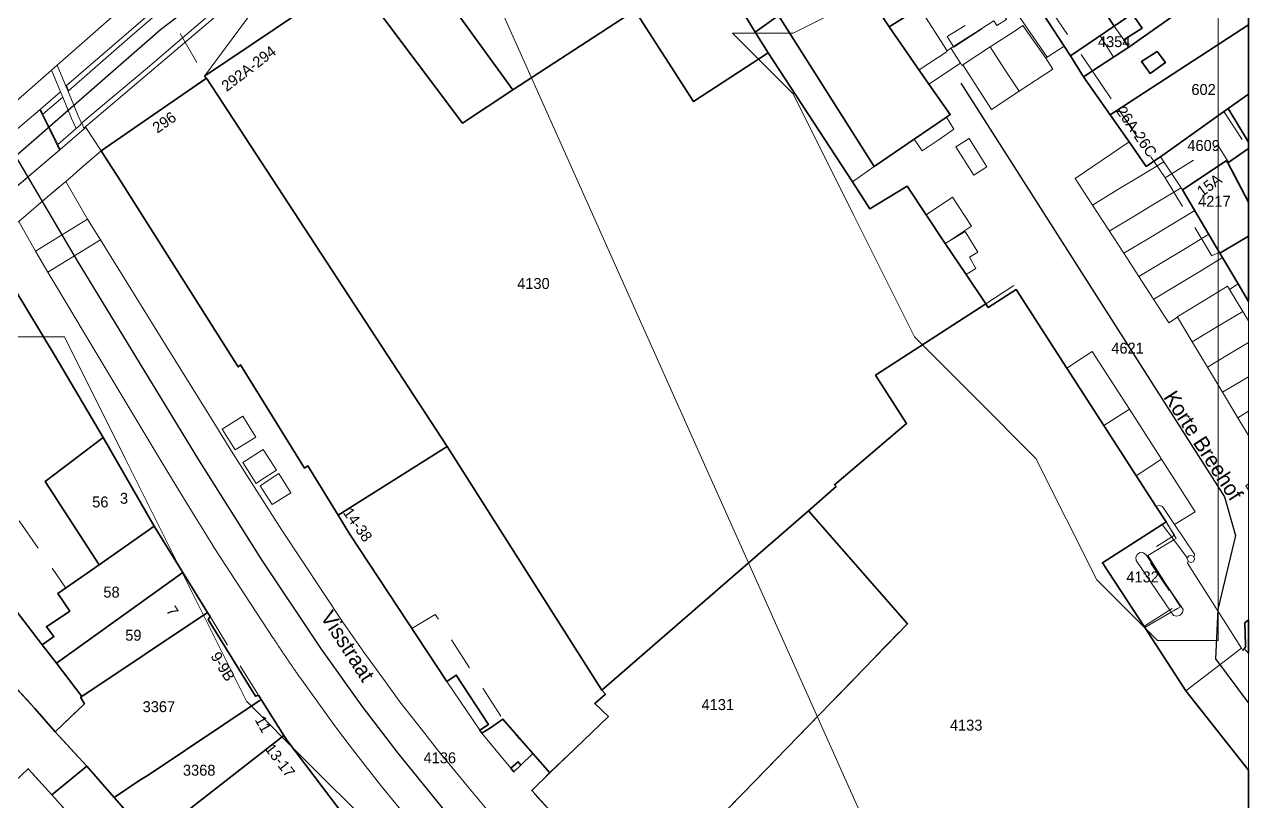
# Model space of a CAD drawing. Header units: metres. Extents: x 0 to 105485, y 0 to 425721.
# Drawn here: x 105229.2 to 105330, y 425249.3 to 425313.2 of the extents above; entities that cross this region are included whole.
import ezdxf
from ezdxf.enums import TextEntityAlignment as Align

# ---------------------------------------------------------------- set-up
doc = ezdxf.new("R2010")
doc.units = ezdxf.units.M
doc.header["$MEASUREMENT"] = 0
doc.linetypes.add('KG-PERCEEL-SO', pattern=[19, 5.5, -4, 5.5, -4])
for name, color, linetype, lineweight in [('B-XX-IE-AFVAL APART PLAATS-G', 7, 'Continuous', 18), ('B-XX-IE-MEUBILAIR-G', 7, 'Continuous', 18), ('B-XX-IE-MEUBILAIR_WEGMEUBILAIR-G', 7, 'Continuous', 18), ('B-XX-IE-MEUBILAIR_WEGMEUBILAIR_AFVALBAK-G', 7, 'Continuous', 18), ('B-XX-KG-GRENS_PERCEEL-G', 150, 'KG-PERCEEL-SO', 18), ('B-XX-KG-GRENS_PERCEEL-T', 150, 'KG-PERCEEL-SO', 18), ('B-XX-OG-BEBOUWING-G', 7, 'Continuous', 35), ('B-XX-OG-BEBOUWING_HUISNUMMER-T', 7, 'Continuous', 18), ('B-XX-OG-BEBOUWING_LUIFEL-G', 7, 'Continuous', 18), ('B-XX-OG-BEBOUWING_STRAATNAAM-T', 7, 'Continuous', 18), ('B-XX-OG-GRENS-G', 7, 'Continuous', 18), ('B-XX-OG-TERREIN_ERF-G', 7, 'Continuous', 18), ('B-XX-VH-GESLOTENVERHARDING-G', 10, 'Continuous', 18), ('B-XX-VH-GESLOTENVERHARDING_BETON-G', 10, 'Continuous', 18), ('B-XX-VH-OPENVERHARDING-G', 90, 'Continuous', 18), ('B-XX-VH-OPENVERHARDING_BETONSTRAATSTEEN-G', 90, 'Continuous', 18), ('B-XX-VW-MARKERING-G', 7, 'Continuous', 18)]:
    doc.layers.add(name, color=color, linetype=linetype, lineweight=lineweight)
doc.layers.add('GIS-WEGVAKKEN', color=2, linetype='Continuous')

msp = doc.modelspace()

# ---------------------------------------------------------------- linework, layer by layer
at = {"layer": 'B-XX-IE-AFVAL APART PLAATS-G', "color": 0, "true_color": 0x604a38}
for points in [[(105246.85, 425279.6, 2.85), (105246.85, 425279.6, 4.35)], [(105248.55, 425276.88, 2.76), (105248.55, 425276.88, 4.26)], [(105250.32, 425275.15, 2.74), (105250.32, 425275.15, 4.24)]]:
    msp.add_polyline3d(points, dxfattribs=at)
at = {"layer": 'B-XX-IE-MEUBILAIR-G', "color": 0, "true_color": 0x604a38}
for points in [[(105237.62, 425312.47, 3.38), (105237.62, 425312.47, 4.88)], [(105241.71, 425312.58, 3.34), (105241.71, 425312.58, 4.84)], [(105239.34, 425309.65, 3.31), (105239.34, 425309.65, 4.81)], [(105306.09, 425309.76, 2.58), (105306.09, 425309.76, 4.08)], [(105235.44, 425305.97, 3.36), (105235.44, 425305.97, 4.86)], [(105306.85, 425302.88, 2.38), (105306.85, 425302.88, 3.88)], [(105307.4, 425302.02, 2.37), (105307.4, 425302.02, 3.87)], [(105229.92, 425299.77, 3.4), (105229.92, 425299.77, 4.9)], [(105235.4, 425297.72, 3.3), (105235.4, 425297.72, 6.3)], [(105307.38, 425297.98, 2.35), (105307.38, 425297.98, 3.85)], [(105314.8, 425294.11, 2.33), (105314.8, 425294.11, 3.83)], [(105315.98, 425289.23, 2.25), (105315.98, 425289.23, 3.75)], [(105240.83, 425286.83, 2.95), (105240.83, 425286.83, 4.45)], [(105236.56, 425285.55, 2.93), (105236.56, 425285.55, 4.43)], [(105236.35, 425284.12, 2.91), (105236.35, 425284.12, 4.41)], [(105320.28, 425282.64, 2.28), (105320.28, 425282.64, 3.78)], [(105240.51, 425279.81, 2.78), (105240.51, 425279.81, 4.28)], [(105244.4, 425279.71, 2.8), (105244.4, 425279.71, 4.3)], [(105237.08, 425277.62, 0), (105237.08, 425277.62, 1.5)], [(105246.74, 425277.31, 2.74), (105246.74, 425277.31, 4.24)], [(105247.1, 425277.61, 2.75), (105247.1, 425277.61, 5.75)], [(105242.18, 425274.46, 2.66), (105242.18, 425274.46, 4.16)], [(105327.45, 425272.76, 2.37), (105327.45, 425272.76, 3.87)], [(105321.29, 425268.99, 2.63), (105321.29, 425268.99, 5.63)], [(105322.13, 425267.76, 2.61), (105322.13, 425267.76, 5.61)], [(105323.04, 425266.45, 2.58), (105323.04, 425266.45, 5.58)], [(105254.27, 425265.74, 2.4), (105254.27, 425265.74, 3.9)], [(105323.9, 425265.18, 2.56), (105323.9, 425265.18, 5.56)], [(105249.69, 425262.71, 2.35), (105249.69, 425262.71, 3.85)], [(105325.18, 425262.89, 2.43), (105325.18, 425262.89, 3.93)], [(105262.89, 425253.93, 2.04), (105262.89, 425253.93, 3.54)], [(105258.54, 425250.59, 2.05), (105258.54, 425250.59, 3.55)]]:
    msp.add_polyline3d(points, dxfattribs=at)
at = {"layer": 'B-XX-IE-MEUBILAIR_WEGMEUBILAIR-G', "color": 0, "true_color": 0x604a38}
msp.add_polyline3d([(105236.42, 425301.32, 3.34), (105236.42, 425301.32, 4.84)], dxfattribs=at)
at = {"layer": 'B-XX-IE-MEUBILAIR_WEGMEUBILAIR_AFVALBAK-G', "color": 0, "true_color": 0x604a38}
for points in [[(105235.42, 425302.83, 3.37), (105235.42, 425302.83, 4.87)], [(105233.61, 425283.45, 0), (105233.61, 425283.45, 1.5)], [(105254.92, 425272.12, 2.72), (105254.92, 425272.12, 4.22)]]:
    msp.add_polyline3d(points, dxfattribs=at)
at = {"layer": 'B-XX-KG-GRENS_PERCEEL-G', "ltscale": 0.5, "flags": 128}
for points in [[(105283.14, 425339.69), (105293.45, 425323.61), (105300.41, 425313.01), (105302.88, 425309.47)], [(105244.05, 425308.96), (105251.81, 425314.18), (105249.93, 425316.94), (105254.01, 425320.12), (105258.23, 425323.27), (105266.95, 425329.26), (105268.2, 425330.1)], [(105318.93, 425313.07), (105317.67, 425315), (105326.35, 425320.91)], [(105239.65, 425316.59), (105244.05, 425308.96)], [(105305.73, 425311.35), (105305.2, 425312.22), (105312.22, 425316.61)], [(105278.7, 425315.55), (105284.31, 425306.86), (105290.46, 425310.89)], [(105305.73, 425311.35), (105312.39, 425315.69)], [(105313.55, 425314.65), (105317.15, 425309.38)], [(105288.69, 425313.71), (105289.37, 425312.57), (105290.46, 425310.89)], [(105291.25, 425314.04), (105299.18, 425301.53), (105305.44, 425305.79), (105302.88, 425309.47)], [(105318.93, 425313.07), (105317.78, 425312.29)], [(105319.73, 425311.94), (105318.93, 425313.07)], [(105319.29, 425306.23), (105330, 425313.18)], [(105317.78, 425312.29), (105318.89, 425310.52)], [(105318.89, 425310.52), (105320.14, 425311.34), (105319.73, 425311.94)], [(105290.46, 425310.89), (105298.82, 425298.05), (105301.88, 425299.89), (105308.37, 425290.23)], [(105302.88, 425309.47), (105305.73, 425311.35)], [(105317.15, 425309.38), (105318.89, 425310.52)], [(105317.15, 425309.38), (105319.29, 425306.23)], [(105235.54, 425302.81), (105244.17, 425308.75)], [(105244.05, 425308.96), (105244.17, 425308.75)], [(105328.32, 425306.29), (105330, 425307.47)], [(105319.29, 425306.23), (105322.2, 425301.96)], [(105322.2, 425301.96), (105322.53, 425302.18), (105327.98, 425306.04)], [(105327.98, 425306.04), (105328.32, 425306.29)], [(105327.98, 425306.04), (105329.97, 425302.99)], [(105226.33, 425294.95), (105235.54, 425302.81)], [(105235.54, 425302.81), (105246.82, 425285.02), (105246.99, 425285.2), (105252.28, 425276.7), (105252.55, 425276.88), (105255.98, 425271.28), (105261.12, 425263.49), (105263.04, 425264.64), (105268.82, 425255.68), (105272.51, 425251.66)], [(105323.14, 425300.58), (105327.48, 425303.28), (105328.35, 425301.87)], [(105328.35, 425301.87), (105329.97, 425302.99)], [(105329.97, 425302.99), (105330, 425303.01)], [(105322.2, 425301.96), (105323.14, 425300.58)], [(105330, 425298.64), (105328.35, 425301.87)], [(105323.14, 425300.58), (105326.98, 425294.16)], [(105327.63, 425294.42), (105330, 425295.79)], [(105226.33, 425294.95), (105227.24, 425293.36), (105231.73, 425285.9), (105235.7, 425279.21)], [(105326.98, 425294.16), (105327.6, 425294.48), (105327.63, 425294.42)], [(105327.63, 425294.42), (105330, 425290.42)], [(105308.37, 425290.23), (105310.67, 425291.72), (105310.88, 425291.39)], [(105310.88, 425291.39), (105323.21, 425272.26)], [(105293.78, 425273.17), (105296.04, 425275.17), (105295.9, 425275.33), (105301.84, 425280.38), (105299.29, 425284.34), (105308.37, 425290.23)], [(105218, 425288.01), (105232.62, 425266.81)], [(105213.6, 425284.4), (105220.97, 425274.8), (105229.51, 425263.65), (105230.67, 425262.15)], [(105208.85, 425280.54), (105217.37, 425271), (105227.24, 425259.98), (105230.07, 425256.92), (105231.75, 425255)], [(105235.7, 425279.21), (105230.92, 425275.58), (105235.36, 425268.72)], [(105235.7, 425279.21), (105236.01, 425278.69), (105239.9, 425271.92)], [(105199.74, 425273.09), (105211.15, 425261.35), (105220.5, 425251.95), (105223.05, 425254.33), (105226.06, 425251.24), (105227.39, 425249.92), (105229.52, 425251.95), (105231.47, 425249.79)], [(105278.15, 425259.62), (105293.78, 425273.17)], [(105279.43, 425240.8), (105288.39, 425249.94), (105301.91, 425263.87), (105293.78, 425273.17)], [(105323.21, 425272.26), (105317.97, 425268.91), (105321.39, 425263.66)], [(105321.39, 425263.66), (105324.23, 425265.48), (105321.46, 425269.61), (105323.9, 425271.18), (105323.21, 425272.26)], [(105235.36, 425268.72), (105239.9, 425271.92)], [(105239.9, 425271.92), (105242.25, 425268.11)], [(105231.84, 425260.64), (105242.25, 425268.11)], [(105232.62, 425266.81), (105235.36, 425268.72)], [(105242.25, 425268.11), (105244.29, 425264.8)], [(105232.94, 425264.93), (105231.97, 425266.37), (105232.62, 425266.81)], [(105232.94, 425264.93), (105231.02, 425263.64), (105231.64, 425262.83)], [(105233.93, 425257.9), (105244.29, 425264.8)], [(105244.29, 425264.8), (105244.49, 425264.47)], [(105244.49, 425264.47), (105248.48, 425258.01)], [(105329.69, 425263.95), (105330, 425264.21)], [(105321.39, 425263.66), (105324.84, 425258.37), (105330, 425251.84)], [(105329.64, 425261.81), (105329.76, 425261.96), (105329.69, 425263.95)], [(105230.67, 425262.15), (105231.64, 425262.83)], [(105230.67, 425262.15), (105231.84, 425260.64)], [(105330, 425261.47), (105329.64, 425261.81)], [(105231.84, 425260.64), (105232.8, 425259.4), (105233.93, 425257.9)], [(105277.29, 425256.24), (105276.17, 425257.33), (105277.05, 425258.09), (105276.76, 425258.42), (105278.15, 425259.62)], [(105248.48, 425258.01), (105248.7, 425257.65)], [(105231.75, 425255), (105234.15, 425257.3), (105233.83, 425257.84)], [(105233.83, 425257.84), (105233.93, 425257.9)], [(105236.59, 425249.59), (105238.71, 425251.01), (105239.4, 425251.42), (105248.7, 425257.65)], [(105248.7, 425257.65), (105250.56, 425254.68)], [(105272.51, 425251.66), (105277.29, 425256.24)], [(105231.75, 425255), (105234.35, 425252.15)], [(105236.59, 425249.59), (105238.74, 425247.14), (105239.56, 425246.09), (105250.56, 425254.68)], [(105250.56, 425254.68), (105250.83, 425254.27), (105255.21, 425248.51), (105255.83, 425247.76)], [(105231.47, 425249.79), (105234.35, 425252.15)], [(105234.35, 425252.15), (105236.59, 425249.59)], [(105279.43, 425240.8), (105279.35, 425240.88), (105270.98, 425250.16), (105272.51, 425251.66)], [(105231.47, 425249.79), (105234.1, 425246.87)]]:
    msp.add_lwpolyline(points, dxfattribs=at)
at = {"layer": 'B-XX-OG-BEBOUWING-G', "ltscale": 0.5}
for points in [[(105306.47, 425318.74), (105309.38, 425320.61), (105312.06, 425316.5), (105312.22, 425316.62), (105309.5, 425320.87), (105304.6, 425328.54), (105293.65, 425345.81), (105288.95, 425343), (105283.14, 425339.69), (105293.45, 425323.61), (105300.41, 425313.01), (105302.92, 425314.59), (105303.29, 425314.83), (105302.61, 425315.99), (105305.01, 425317.43), (105304.8, 425317.67)], [(105303.68, 425308.31), (105300.41, 425313.01), (105293.45, 425323.61), (105283.14, 425339.69), (105278.64, 425336.92), (105283.59, 425329.41), (105285.9, 425325.95), (105289.43, 425320.66), (105292.92, 425315.19), (105291.25, 425314.04), (105291.31, 425313.94), (105299.18, 425301.53), (105302.48, 425303.77), (105305.14, 425305.58), (105305.44, 425305.79)], [(105275.04, 425334.7), (105282.23, 425323.81), (105286.34, 425317.38), (105286.56, 425317.54), (105288.69, 425313.71), (105289.37, 425312.57), (105291.31, 425313.94), (105291.25, 425314.04), (105292.92, 425315.19), (105289.43, 425320.66), (105286.83, 425318.99), (105285.24, 425321.25), (105285.49, 425322.8), (105284.16, 425324.8), (105285.9, 425325.95), (105283.59, 425329.41), (105278.64, 425336.92)], [(105275.04, 425334.7), (105268.2, 425330.1), (105275.05, 425319.31), (105275.96, 425319.88), (105278.7, 425315.55), (105279.48, 425314.35), (105279.64, 425314.11), (105284.31, 425306.86), (105290.46, 425310.89), (105289.37, 425312.57), (105288.69, 425313.71), (105286.56, 425317.54), (105286.34, 425317.38), (105282.23, 425323.81)], [(105268.2, 425330.1), (105267.03, 425329.32), (105258.23, 425323.27), (105269.42, 425307.82), (105279.48, 425314.35), (105278.7, 425315.55), (105275.96, 425319.88), (105275.05, 425319.31)], [(105326.35, 425320.91), (105323.77, 425325.04), (105313.86, 425318.45), (105314.21, 425318), (105315.45, 425315.94), (105313.2, 425314.41), (105313.4, 425314.17), (105313.13, 425314.02), (105314.82, 425311.44), (105315.34, 425310.64), (105318.93, 425313.07), (105317.67, 425315)], [(105258.23, 425323.27), (105254.01, 425320.12), (105265.27, 425305.1), (105269.42, 425307.82)], [(105328.6, 425317.32), (105326.35, 425320.91), (105317.67, 425315), (105318.93, 425313.07), (105320.43, 425314.08), (105321.25, 425312.91), (105319.73, 425311.94), (105320.14, 425311.34)], [(105297.38, 425300.25), (105290.46, 425310.89), (105284.31, 425306.86), (105279.64, 425314.11), (105279.48, 425314.35), (105269.42, 425307.82), (105265.27, 425305.1), (105254.01, 425320.12), (105249.93, 425316.94), (105251.81, 425314.18), (105244.05, 425308.96), (105244.2, 425308.78), (105264.02, 425278.47), (105276.76, 425258.42), (105293.78, 425273.17), (105296.04, 425275.17), (105295.9, 425275.33), (105301.84, 425280.38), (105299.29, 425284.34), (105308.37, 425290.23), (105306.76, 425292.62), (105305.03, 425295.19), (105301.88, 425299.89), (105298.82, 425298.05)], [(105317.71, 425309.75), (105316.42, 425308.9), (105318.6, 425305.78), (105330, 425313.18), (105330, 425315.09), (105328.6, 425317.32), (105320.14, 425311.34)], [(105319.73, 425311.94), (105321.25, 425312.91), (105320.43, 425314.08), (105318.93, 425313.07), (105315.34, 425310.64), (105316.42, 425308.9), (105317.71, 425309.75), (105320.14, 425311.34)], [(105330, 425313.18), (105318.6, 425305.78), (105320.17, 425303.54), (105321.57, 425301.53), (105322.53, 425302.18), (105322.74, 425302.33), (105328.32, 425306.29), (105330, 425307.47)], [(105322.49, 425310.99), (105323.16, 425310.09), (105321.9, 425309.18), (105321.2, 425310.17)], [(105236.87, 425300.72), (105246.82, 425285.02), (105246.99, 425285.2), (105252.28, 425276.7), (105252.55, 425276.88), (105255.03, 425272.83), (105264.02, 425278.47), (105244.2, 425308.78), (105235.54, 425302.81), (105236.36, 425301.52)], [(105330, 425307.47), (105328.32, 425306.29), (105330, 425303.53), (105330, 425303.01), (105328.3, 425301.83), (105330, 425298.59), (105330, 425295.78), (105327.64, 425294.4), (105329.14, 425291.86), (105330, 425290.42)], [(105330, 425298.59), (105328.3, 425301.83), (105328.15, 425301.98), (105324.56, 425299.6), (105327.64, 425294.4), (105330, 425295.78)], [(105230.67, 425262.15), (105231.64, 425262.83), (105231.02, 425263.64), (105232.94, 425264.93), (105231.97, 425266.37), (105235.36, 425268.74), (105230.92, 425275.58), (105235.7, 425279.21), (105231.73, 425285.9), (105227.24, 425293.36), (105225.01, 425293.82), (105215.77, 425286.16), (105213.6, 425284.4), (105229.51, 425263.65)], [(105213.6, 425284.4), (105208.85, 425280.54), (105226.33, 425261), (105227.24, 425259.98), (105230.07, 425256.92), (105231.75, 425255), (105234.15, 425257.3), (105233.83, 425257.84), (105233.93, 425257.9), (105231.84, 425260.64), (105230.67, 425262.15), (105229.51, 425263.65)], [(105226.33, 425261), (105208.85, 425280.54), (105208.16, 425279.98), (105208.45, 425279.56), (105200.68, 425273.11), (105200.27, 425273.53), (105199.74, 425273.09), (105211.15, 425261.35), (105220.5, 425251.95), (105223.05, 425254.33), (105226.06, 425251.24), (105227.39, 425249.92), (105229.52, 425251.95), (105231.47, 425249.79), (105234.35, 425252.15), (105231.75, 425255), (105230.07, 425256.92), (105227.24, 425259.98)], [(105235.7, 425279.21), (105230.92, 425275.58), (105235.36, 425268.74), (105239.9, 425271.92)], [(105255.03, 425272.83), (105255.98, 425271.28), (105263.98, 425259.14), (105264.77, 425259.66), (105267.41, 425255.6), (105266.71, 425255.13), (105266.88, 425254.87), (105267.59, 425255.32), (105268.6, 425256.03), (105271.06, 425253.21), (105272.46, 425251.61), (105277.29, 425256.24), (105276.17, 425257.33), (105277.05, 425258.09), (105276.76, 425258.42), (105264.02, 425278.47)], [(105231.47, 425249.79), (105229.52, 425251.95), (105227.39, 425249.92), (105226.06, 425251.24), (105223.05, 425254.33), (105220.5, 425251.95), (105211.15, 425261.35), (105199.74, 425273.09), (105190.93, 425265.8), (105202.12, 425253.78), (105212.23, 425243.09), (105217.25, 425237.95), (105217.29, 425237.99), (105225.48, 425246.04), (105229.14, 425242.39), (105229.43, 425242.1), (105229.52, 425242.19), (105234.1, 425246.87)], [(105293.78, 425273.17), (105276.76, 425258.42), (105277.05, 425258.09), (105276.17, 425257.33), (105277.29, 425256.24), (105272.46, 425251.61), (105270.98, 425250.16), (105279.43, 425240.8), (105288.39, 425249.94), (105301.91, 425263.87)], [(105242.25, 425268.11), (105239.9, 425271.92), (105235.36, 425268.74), (105231.97, 425266.37), (105232.94, 425264.93), (105231.02, 425263.64), (105231.64, 425262.83), (105230.67, 425262.15), (105231.84, 425260.64)], [(105244.29, 425264.8), (105242.25, 425268.11), (105231.84, 425260.64), (105233.93, 425257.9)], [(105248.7, 425257.65), (105248.48, 425258.01), (105248.24, 425257.92), (105244.34, 425264.24), (105244.49, 425264.47), (105244.29, 425264.8), (105233.93, 425257.9), (105233.83, 425257.84), (105234.15, 425257.3), (105231.75, 425255), (105234.35, 425252.15), (105236.59, 425249.59), (105238.71, 425251.01), (105239.4, 425251.42)], [(105330, 425264.21), (105329.69, 425263.95), (105329.75, 425262.14), (105329.76, 425261.96), (105329.64, 425261.81), (105330, 425261.47)], [(105250.56, 425254.68), (105248.7, 425257.65), (105239.4, 425251.42), (105238.71, 425251.01), (105236.59, 425249.59), (105238.74, 425247.14), (105239.56, 425246.09)], [(105255.83, 425247.76), (105255.21, 425248.51), (105250.83, 425254.27), (105250.56, 425254.68), (105239.56, 425246.09), (105238.74, 425247.14), (105236.59, 425249.59), (105234.35, 425252.15), (105231.47, 425249.79), (105234.1, 425246.87), (105239.37, 425241.03), (105234.67, 425236.64), (105238.85, 425231.99)], [(105270.09, 425252.25), (105269.87, 425252.52), (105269.27, 425251.99), (105269.51, 425251.69)]]:
    msp.add_lwpolyline(points, close=True, dxfattribs=at)
msp.add_lwpolyline([(105330, 425248.51), (105330, 425251.84), (105324.84, 425258.37), (105321.45, 425263.58), (105317.97, 425268.91), (105322.9, 425272.06), (105323.21, 425272.26), (105322.38, 425273.55), (105318.1, 425280.19), (105315.04, 425284.93), (105310.88, 425291.39), (105308.57, 425289.92), (105308.37, 425290.23), (105299.29, 425284.34), (105301.84, 425280.38), (105295.9, 425275.33), (105296.04, 425275.17), (105293.78, 425273.17), (105301.91, 425263.87), (105288.39, 425249.94), (105279.43, 425240.8)], dxfattribs=at)
at = {"layer": 'B-XX-OG-BEBOUWING_LUIFEL-G', "ltscale": 0.5}
msp.add_lwpolyline([(105251.81, 425314.18), (105249.93, 425316.94), (105244.05, 425308.96)], close=True, dxfattribs=at)
at = {"layer": 'B-XX-OG-GRENS-G'}
for points in [[(105327.5, 425182.5, 1.3), (105092.5, 425707.5, 2.77)], [(105167.5, 425247.5, 3.31), (105172.5, 425252.5, 3.31), (105182.5, 425257.5, 3.29), (105192.5, 425267.5, 3.27), (105197.5, 425272.5, 3.27), (105202.5, 425277.5, 3.26), (105207.5, 425282.5, 3.25), (105217.5, 425287.5, 3.26), (105232.5, 425287.5, 3.07), (105237.5, 425277.5, 2.78), (105242.5, 425267.5, 2.55), (105247.5, 425257.5, 2.32), (105252.5, 425252.5, 2.21), (105257.5, 425247.5, 1.96)]]:
    msp.add_polyline3d(points, dxfattribs=at)
msp.add_polyline3d([(105307.5, 425322.5, 3.55), (105302.5, 425317.5, 3.36), (105292.5, 425312.5, 2.43), (105287.5, 425312.5, 2.37), (105292.5, 425307.5, 2.41), (105297.5, 425297.5, 6.7), (105302.5, 425287.5, 6), (105307.5, 425282.5, 4.69), (105312.5, 425277.5, 3.83), (105317.5, 425267.5, 2.62), (105322.5, 425262.5, 2.43), (105327.5, 425262.5, 2.33), (105327.5, 425267.5, 2.37), (105327.5, 425272.5, 2.36), (105327.5, 425277.5, 2.28), (105327.5, 425282.5, 2.18), (105327.5, 425287.5, 2.12), (105327.5, 425292.5, 2.2), (105327.5, 425297.5, 2.17), (105327.5, 425302.5, 2.25), (105327.5, 425307.5, 2.28), (105327.5, 425317.5, 2.39), (105312.5, 425317.5, 3.63)], close=True, dxfattribs=at)
at = {"layer": 'B-XX-OG-TERREIN_ERF-G', "ltscale": 0.5}
for points in [[(105291.31, 425313.94), (105289.37, 425312.57), (105290.46, 425310.89), (105297.38, 425300.25), (105299.18, 425301.53)], [(105322.49, 425310.99), (105321.2, 425310.17), (105321.9, 425309.18), (105323.16, 425310.09)]]:
    msp.add_lwpolyline(points, close=True, dxfattribs=at)
at = {"layer": 'B-XX-VH-GESLOTENVERHARDING-G', "ltscale": 0.5}
msp.add_lwpolyline([(105224.58, 425303.45), (105231.44, 425309.44), (105231.91, 425309.86), (105236.86, 425314.22), (105231.08, 425322.18), (105227.23, 425318.76)], dxfattribs=at)
at = {"layer": 'B-XX-VH-GESLOTENVERHARDING_BETON-G', "ltscale": 0.5}
for points in [[(105306.99, 425303.83), (105305.91, 425303.15), (105307.39, 425300.81), (105308.46, 425301.49)], [(105247.19, 425280.96), (105245.49, 425279.9), (105246.57, 425278.19), (105248.26, 425279.25)], [(105248.87, 425278.23), (105247.19, 425277.15), (105248.29, 425275.44), (105248.68, 425275.69), (105249.97, 425276.52)], [(105250.16, 425276.24), (105248.61, 425275.25), (105249.6, 425273.69), (105251.15, 425274.67)], [(105323.17, 425267.2), (105321.58, 425269.56), (105321.36, 425269.73), (105321.09, 425269.75), (105320.85, 425269.62), (105320.72, 425269.37), (105320.75, 425269.1), (105323.64, 425264.84), (105323.83, 425264.57), (105324.1, 425264.5), (105324.38, 425264.58), (105324.56, 425264.8), (105324.61, 425265.07)], [(105325.5, 425269.38), (105325.48, 425269.43), (105325.29, 425269.53), (105325.08, 425269.47), (105324.96, 425269.3), (105324.96, 425269.23), (105325.03, 425269.03), (105325.23, 425268.93), (105325.43, 425268.99), (105325.55, 425269.17), (105325.56, 425269.23)]]:
    msp.add_lwpolyline(points, close=True, dxfattribs=at)
at = {"layer": 'B-XX-VH-OPENVERHARDING-G', "ltscale": 0.5}
for points in [[(105294.12, 425352.13), (105306.73, 425359.72), (105306.47, 425360.04), (105293.94, 425352.53), (105279.25, 425343.34), (105275.67, 425341.04), (105271.75, 425338.49), (105267.01, 425335.21), (105261.73, 425331.43), (105255.42, 425326.73), (105248.19, 425321.25), (105244.95, 425318.67), (105241.75, 425316.04), (105232.66, 425308.19), (105232.85, 425307.74), (105237.88, 425312.16), (105240.99, 425314.84), (105244.67, 425317.9), (105248.39, 425320.89), (105260.17, 425329.78), (105265.14, 425333.39), (105271.97, 425338.2), (105282.33, 425344.81)], [(105296.4, 425349.33), (105307.68, 425356.23), (105308.99, 425357.07), (105308.75, 425357.35), (105307.52, 425356.56), (105283.87, 425342.28), (105273.43, 425335.84), (105269.4, 425333.04), (105265.05, 425329.89), (105249.57, 425318.35), (105248.29, 425317.33), (105239.34, 425309.65), (105233.94, 425305.11), (105234.11, 425304.69), (105250.31, 425318.44), (105250.56, 425318.56), (105263.46, 425328.16), (105268.44, 425331.79), (105273.65, 425335.48), (105279.17, 425338.85), (105284.1, 425341.93)], [(105306.47, 425318.74), (105304.8, 425317.67), (105305.01, 425317.43), (105302.61, 425315.99), (105303.29, 425314.83), (105302.92, 425314.59), (105305.18, 425311.04), (105305.5, 425311.25), (105309.02, 425313.52), (105309.28, 425313.12), (105310.07, 425313.62), (105309.81, 425314.02), (105309.94, 425314.12), (105308.26, 425316.68), (105307.9, 425316.47)], [(105249.93, 425316.94), (105244.05, 425308.96), (105251.81, 425314.18)], [(105313.13, 425314.02), (105313.4, 425314.17), (105313.2, 425314.41), (105312.48, 425315.73), (105310.63, 425314.57), (105313.43, 425310.53), (105314.82, 425311.44)], [(105302.92, 425314.59), (105300.41, 425313.01), (105303.68, 425308.31), (105306.29, 425310.02), (105305.5, 425311.25), (105305.18, 425311.04)], [(105313.32, 425310.45), (105313.43, 425310.52), (105313.43, 425310.53), (105310.63, 425314.57), (105309.94, 425314.12), (105309.81, 425314.02), (105310.07, 425313.62), (105309.28, 425313.12), (105309.02, 425313.52), (105305.5, 425311.25), (105306.29, 425310.02), (105306.4, 425309.83), (105306.48, 425309.88), (105308.73, 425311.36), (105310.69, 425312.63), (105311.43, 425313.12)], [(105313.32, 425310.45), (105311.43, 425313.12), (105310.69, 425312.63), (105308.73, 425311.36), (105306.48, 425309.88), (105308.84, 425306.22), (105311.11, 425307.72), (105313.89, 425309.54)], [(105317.15, 425298.35), (105315.73, 425300.54), (105320.17, 425303.54), (105318.6, 425305.78), (105316.42, 425308.9), (105315.34, 425310.64), (105314.82, 425311.44), (105313.43, 425310.53), (105313.43, 425310.52), (105313.32, 425310.45), (105313.89, 425309.54), (105311.11, 425307.72), (105308.84, 425306.22), (105306.48, 425309.88), (105306.4, 425309.83), (105306.29, 425310.02), (105303.68, 425308.31), (105305.44, 425305.79), (105305.14, 425305.58), (105302.48, 425303.77), (105299.18, 425301.53), (105297.38, 425300.25), (105298.82, 425298.05), (105301.88, 425299.89), (105305.03, 425295.19), (105306.76, 425292.62), (105308.37, 425290.23), (105308.57, 425289.92), (105310.88, 425291.39), (105315.04, 425284.93), (105316.59, 425285.93), (105317.13, 425286.29), (105320.19, 425281.54), (105322.84, 425277.42), (105325.62, 425273.11), (105323.91, 425272.05), (105325.54, 425269.61), (105325.55, 425269.52), (105325.5, 425269.38), (105325.56, 425269.23), (105325.55, 425269.17), (105325.43, 425268.99), (105325.23, 425268.93), (105325.03, 425269.03), (105324.98, 425268.87), (105329.42, 425261.88), (105329.54, 425261.69), (105329.64, 425261.81), (105329.76, 425261.96), (105329.75, 425262.14), (105329.69, 425263.95), (105330, 425264.21), (105330, 425274.92), (105329.77, 425275.25), (105330, 425275.41), (105330, 425279.39), (105329.12, 425280.84), (105327.86, 425282.94), (105326.62, 425285), (105325.36, 425287.08), (105324.14, 425289.11), (105323.43, 425288.66), (105320.96, 425292.47), (105319.73, 425294.38)], [(105225.87, 425302.21), (105228.03, 425304.09), (105230.53, 425306.23), (105232.17, 425307.67), (105231.44, 425309.44), (105224.58, 425303.45), (105222.62, 425301.77), (105223.43, 425300.09)], [(105232.36, 425307.22), (105232.36, 425307.22), (105233.09, 425305.46), (105233.46, 425304.64), (105233.79, 425304.92), (105233.91, 425305.09), (105233.63, 425305.7), (105232.84, 425307.63), (105232.65, 425308.09), (105231.91, 425309.86), (105231.44, 425309.44), (105232.17, 425307.67)], [(105232.36, 425307.22), (105232.17, 425307.67), (105230.53, 425306.23), (105230.73, 425305.83)], [(105233.09, 425305.46), (105232.36, 425307.22), (105232.36, 425307.22), (105230.73, 425305.83), (105231.96, 425303.33), (105233.46, 425304.64)], [(105232.15, 425302.91), (105231.96, 425303.33), (105230.73, 425305.83), (105230.53, 425306.23), (105228.03, 425304.09), (105225.87, 425302.21), (105226.11, 425301.9), (105227.38, 425299.44), (105227.62, 425299.08)], [(105232.61, 425300.3), (105233.21, 425300.82), (105234.03, 425301.52), (105234.4, 425301.84), (105235.54, 425302.81), (105234.26, 425304.73), (105234.13, 425304.62), (105232.15, 425302.91), (105227.62, 425299.08), (105225.25, 425297.05), (105226.37, 425294.98), (105228.33, 425296.66), (105228.74, 425297), (105230.76, 425298.73)], [(105234.13, 425304.62), (105234.11, 425304.69), (105233.94, 425305.11), (105233.91, 425305.09), (105233.79, 425304.92), (105233.46, 425304.64), (105231.96, 425303.33), (105232.15, 425302.91)], [(105306.99, 425303.83), (105308.46, 425301.49), (105307.39, 425300.81), (105305.91, 425303.15)], [(105324.56, 425299.6), (105324.45, 425299.77), (105323.03, 425301.9), (105322.74, 425302.33), (105322.53, 425302.18), (105321.57, 425301.53), (105320.17, 425303.54), (105315.73, 425300.54), (105317.15, 425298.35), (105319.73, 425294.38), (105320.96, 425292.47), (105323.43, 425288.66), (105324.14, 425289.11), (105325.36, 425287.08), (105326.62, 425285), (105327.86, 425282.94), (105329.12, 425280.84), (105330, 425279.39), (105330, 425275.41), (105329.77, 425275.25), (105330, 425274.92), (105330, 425288.81), (105329.53, 425289.59), (105328.44, 425291.41), (105329.14, 425291.86), (105327.64, 425294.4)], [(105232.61, 425300.3), (105230.76, 425298.73), (105228.74, 425297), (105230.12, 425294.54), (105234.4, 425297.2)], [(105235.46, 425295.49), (105234.4, 425297.2), (105230.12, 425294.54), (105231.15, 425292.82)], [(105330, 425290.42), (105329.14, 425291.86), (105328.44, 425291.41), (105329.53, 425289.59), (105330, 425288.81)], [(105315.04, 425284.93), (105318.1, 425280.19), (105322.38, 425273.55), (105322.67, 425273.63), (105322.93, 425273.54), (105323.91, 425272.05), (105325.62, 425273.11), (105322.84, 425277.42), (105320.19, 425281.54), (105317.13, 425286.29), (105316.59, 425285.93)], [(105248.26, 425279.25), (105246.57, 425278.19), (105245.49, 425279.9), (105247.19, 425280.96)], [(105249.97, 425276.52), (105248.68, 425275.69), (105248.29, 425275.44), (105247.19, 425277.15), (105248.87, 425278.23)], [(105249.6, 425273.69), (105248.61, 425275.25), (105250.16, 425276.24), (105251.15, 425274.67)], [(105324.98, 425268.87), (105325.03, 425269.03), (105324.96, 425269.23), (105324.96, 425269.3), (105323.84, 425270.79), (105322.9, 425272.06), (105317.97, 425268.91), (105321.45, 425263.58), (105324.84, 425258.37), (105329.42, 425261.88)], [(105323.17, 425267.2), (105324.61, 425265.07), (105324.56, 425264.8), (105324.38, 425264.58), (105324.1, 425264.5), (105323.83, 425264.57), (105323.64, 425264.84), (105320.75, 425269.1), (105320.72, 425269.37), (105320.85, 425269.62), (105321.09, 425269.75), (105321.36, 425269.73), (105321.58, 425269.56)], [(105330, 425261.47), (105329.64, 425261.81), (105329.54, 425261.69), (105329.42, 425261.88), (105324.84, 425258.37), (105330, 425251.84)]]:
    msp.add_lwpolyline(points, close=True, dxfattribs=at)
for points in [[(105250.31, 425318.44), (105234.11, 425304.69), (105234.13, 425304.62), (105234.26, 425304.73), (105235.54, 425302.81), (105244.2, 425308.78), (105244.05, 425308.96), (105249.93, 425316.94)], [(105240.99, 425314.84), (105237.88, 425312.16), (105232.85, 425307.74), (105232.66, 425308.19), (105232.65, 425308.09), (105232.84, 425307.63), (105233.63, 425305.7), (105233.91, 425305.09), (105233.94, 425305.11), (105239.34, 425309.65), (105248.29, 425317.33)], [(105236.86, 425314.22), (105231.91, 425309.86), (105232.65, 425308.09), (105232.66, 425308.19), (105241.75, 425316.04)], [(105279.43, 425240.8), (105270.98, 425250.16), (105272.46, 425251.61), (105271.06, 425253.21), (105270.09, 425252.25), (105269.51, 425251.69), (105269.27, 425251.99), (105266.88, 425254.87), (105266.71, 425255.13), (105263.98, 425259.14), (105255.98, 425271.28), (105255.03, 425272.83), (105252.55, 425276.88), (105252.28, 425276.7), (105246.99, 425285.2), (105246.82, 425285.02), (105236.87, 425300.72), (105236.36, 425301.52), (105235.54, 425302.81), (105234.4, 425301.84), (105234.03, 425301.52), (105233.21, 425300.82), (105232.61, 425300.3), (105234.4, 425297.2), (105235.46, 425295.49), (105240.83, 425286.83), (105245.03, 425280.09), (105246.08, 425278.39), (105247.68, 425275.84), (105250.41, 425271.59), (105252.07, 425269.05), (105253.75, 425266.53), (105255.44, 425264.02), (105257.16, 425261.54), (105258.93, 425259.09), (105260.13, 425257.47), (105261.99, 425255.09), (105263.23, 425253.51), (105263.87, 425252.71), (105265.79, 425250.38), (105267.73, 425248.07)], [(105262.32, 425245.99), (105258.55, 425250.58), (105257.26, 425252.22), (105256.03, 425253.81), (105254.83, 425255.41), (105251.88, 425259.49), (105251.88, 425259.49), (105251.85, 425259.52), (105251.83, 425259.55), (105251.81, 425259.58), (105251.79, 425259.62), (105251.76, 425259.65), (105251.74, 425259.68), (105251.72, 425259.71), (105251.7, 425259.74), (105251.67, 425259.78), (105251.65, 425259.81), (105251.63, 425259.84), (105251.61, 425259.87), (105251.58, 425259.91), (105251.56, 425259.94), (105251.54, 425259.97), (105251.52, 425260), (105251.49, 425260.03), (105251.47, 425260.07), (105251.45, 425260.1), (105251.43, 425260.13), (105251.4, 425260.16), (105251.38, 425260.2), (105251.36, 425260.23), (105251.34, 425260.26), (105251.31, 425260.29), (105251.29, 425260.33), (105251.27, 425260.36), (105251.25, 425260.39), (105251.23, 425260.42), (105251.2, 425260.45), (105251.18, 425260.49), (105251.16, 425260.52), (105251.14, 425260.55), (105251.11, 425260.58), (105251.09, 425260.62), (105251.07, 425260.65), (105251.05, 425260.68), (105251.03, 425260.71), (105251, 425260.75), (105250.98, 425260.78), (105250.96, 425260.81), (105250.94, 425260.84), (105250.92, 425260.88), (105250.89, 425260.91), (105250.87, 425260.94), (105250.85, 425260.97), (105250.83, 425261.01), (105250.81, 425261.04), (105250.78, 425261.07), (105250.76, 425261.1), (105250.74, 425261.14), (105250.72, 425261.17), (105250.7, 425261.2), (105250.67, 425261.23), (105250.65, 425261.27), (105250.63, 425261.3), (105250.61, 425261.33), (105250.59, 425261.36), (105250.56, 425261.4), (105250.54, 425261.43), (105250.52, 425261.46), (105250.5, 425261.5), (105250.48, 425261.53), (105250.45, 425261.56), (105250.43, 425261.59), (105250.41, 425261.63), (105250.39, 425261.66), (105250.37, 425261.69), (105250.35, 425261.72), (105250.32, 425261.76), (105250.3, 425261.79), (105250.28, 425261.82), (105250.26, 425261.85), (105250.24, 425261.89), (105250.22, 425261.92), (105250.19, 425261.95), (105250.17, 425261.99), (105250.15, 425262.02), (105250.13, 425262.05), (105250.11, 425262.08), (105250.09, 425262.12), (105250.06, 425262.15), (105250.04, 425262.18), (105250.02, 425262.22), (105250, 425262.25), (105249.98, 425262.28), (105249.96, 425262.31), (105249.93, 425262.35), (105249.91, 425262.38), (105249.89, 425262.41), (105249.87, 425262.45), (105249.85, 425262.48), (105249.83, 425262.51), (105249.81, 425262.54), (105249.78, 425262.58), (105249.76, 425262.61), (105249.74, 425262.64), (105249.72, 425262.68), (105249.7, 425262.71), (105249.7, 425262.71), (105247.4, 425266.18), (105244.95, 425269.98), (105242.18, 425274.46), (105240.46, 425277.27), (105236.35, 425284.12), (105231.15, 425292.82), (105230.12, 425294.54), (105228.74, 425297)], [(105267.73, 425248.07), (105265.79, 425250.38), (105263.87, 425252.71), (105263.23, 425253.51), (105261.99, 425255.09), (105260.13, 425257.47), (105258.93, 425259.09), (105257.16, 425261.54), (105255.44, 425264.02), (105253.75, 425266.53), (105252.07, 425269.05), (105250.41, 425271.59), (105247.68, 425275.84), (105246.08, 425278.39), (105245.03, 425280.09), (105240.83, 425286.83), (105235.46, 425295.49), (105231.15, 425292.82), (105236.35, 425284.12), (105240.46, 425277.27), (105242.18, 425274.46), (105244.95, 425269.98), (105247.4, 425266.18), (105249.7, 425262.71), (105249.7, 425262.71), (105249.72, 425262.68), (105249.74, 425262.64), (105249.76, 425262.61), (105249.78, 425262.58), (105249.81, 425262.54), (105249.83, 425262.51), (105249.85, 425262.48), (105249.87, 425262.45), (105249.89, 425262.41), (105249.91, 425262.38), (105249.93, 425262.35), (105249.96, 425262.31), (105249.98, 425262.28), (105250, 425262.25), (105250.02, 425262.22), (105250.04, 425262.18), (105250.06, 425262.15), (105250.09, 425262.12), (105250.11, 425262.08), (105250.13, 425262.05), (105250.15, 425262.02), (105250.17, 425261.99), (105250.19, 425261.95), (105250.22, 425261.92), (105250.24, 425261.89), (105250.26, 425261.85), (105250.28, 425261.82), (105250.3, 425261.79), (105250.32, 425261.76), (105250.35, 425261.72), (105250.37, 425261.69), (105250.39, 425261.66), (105250.41, 425261.63), (105250.43, 425261.59), (105250.45, 425261.56), (105250.48, 425261.53), (105250.5, 425261.5), (105250.52, 425261.46), (105250.54, 425261.43), (105250.56, 425261.4), (105250.59, 425261.36), (105250.61, 425261.33), (105250.63, 425261.3), (105250.65, 425261.27), (105250.67, 425261.23), (105250.7, 425261.2), (105250.72, 425261.17), (105250.74, 425261.14), (105250.76, 425261.1), (105250.78, 425261.07), (105250.81, 425261.04), (105250.83, 425261.01), (105250.85, 425260.97), (105250.87, 425260.94), (105250.89, 425260.91), (105250.92, 425260.88), (105250.94, 425260.84), (105250.96, 425260.81), (105250.98, 425260.78), (105251, 425260.75), (105251.03, 425260.71), (105251.05, 425260.68), (105251.07, 425260.65), (105251.09, 425260.62), (105251.11, 425260.58), (105251.14, 425260.55), (105251.16, 425260.52), (105251.18, 425260.49), (105251.2, 425260.45), (105251.23, 425260.42), (105251.25, 425260.39), (105251.27, 425260.36), (105251.29, 425260.33), (105251.31, 425260.29), (105251.34, 425260.26), (105251.36, 425260.23), (105251.38, 425260.2), (105251.4, 425260.16), (105251.43, 425260.13), (105251.45, 425260.1), (105251.47, 425260.07), (105251.49, 425260.03), (105251.52, 425260), (105251.54, 425259.97), (105251.56, 425259.94), (105251.58, 425259.91), (105251.61, 425259.87), (105251.63, 425259.84), (105251.65, 425259.81), (105251.67, 425259.78), (105251.7, 425259.74), (105251.72, 425259.71), (105251.74, 425259.68), (105251.76, 425259.65), (105251.79, 425259.62), (105251.81, 425259.58), (105251.83, 425259.55), (105251.85, 425259.52), (105251.88, 425259.49), (105251.88, 425259.49), (105254.83, 425255.41), (105256.03, 425253.81), (105257.26, 425252.22), (105258.55, 425250.58), (105262.32, 425245.99)], [(105227.24, 425293.36), (105231.73, 425285.9), (105235.7, 425279.21), (105239.9, 425271.92), (105242.25, 425268.11), (105244.29, 425264.8), (105244.49, 425264.47), (105244.34, 425264.24), (105248.24, 425257.92), (105248.48, 425258.01), (105248.7, 425257.65), (105250.56, 425254.68), (105250.83, 425254.27), (105255.21, 425248.51)]]:
    msp.add_lwpolyline(points, dxfattribs=at)
at = {"layer": 'B-XX-VH-OPENVERHARDING_BETONSTRAATSTEEN-G', "ltscale": 0.5}
for points in [[(105330, 425303.53), (105328.32, 425306.29), (105322.74, 425302.33), (105323.03, 425301.9), (105324.45, 425299.77), (105324.56, 425299.6), (105328.15, 425301.98), (105328.3, 425301.83), (105330, 425303.01)], [(105322.38, 425273.55), (105323.21, 425272.26), (105322.9, 425272.06), (105323.84, 425270.79), (105324.96, 425269.3), (105325.08, 425269.47), (105325.29, 425269.53), (105325.48, 425269.43), (105325.5, 425269.38), (105325.55, 425269.52), (105325.54, 425269.61), (105323.91, 425272.05), (105322.93, 425273.54), (105322.67, 425273.63)], [(105264.77, 425259.66), (105263.98, 425259.14), (105266.71, 425255.13), (105267.41, 425255.6)], [(105268.6, 425256.03), (105267.59, 425255.32), (105266.88, 425254.87), (105269.27, 425251.99), (105269.87, 425252.52), (105270.09, 425252.25), (105271.06, 425253.21)]]:
    msp.add_lwpolyline(points, close=True, dxfattribs=at)
at = {"layer": 'B-XX-VW-MARKERING-G', "color": 0, "ltscale": 0.5, "true_color": 0x808080}
for points in [[(105311.11, 425307.72, 2.42), (105309.92, 425309.54, 2.47), (105308.73, 425311.36, 2.62)], [(105227.68, 425299.12, 3.39), (105226.88, 425300.73, 3.44), (105226.09, 425302.35, 3.49), (105228.03, 425304.09, 3.53), (105229.25, 425305.14, 3.51), (105230.47, 425306.18, 3.49), (105231.29, 425304.52, 3.44), (105232.1, 425302.86, 3.4), (105230.13, 425301.19, 3.43), (105228.17, 425299.52, 3.41)], [(105305.14, 425305.58, 2.41), (105305.74, 425304.59, 2.41), (105304.44, 425303.7, 2.37), (105303.13, 425302.8, 2.35), (105302.48, 425303.77, 2.4)], [(105323.03, 425301.9, 2.29), (105321.07, 425300.72, 2.29), (105319.11, 425299.54, 2.35), (105317.15, 425298.35, 2.35)], [(105324.45, 425299.77, 2.23), (105322.48, 425298.58, 2.25), (105320.5, 425297.39, 2.3), (105318.52, 425296.21, 2.34)], [(105303.45, 425297.55, 6.69), (105305.63, 425298.99, 4.51), (105307.19, 425296.6, 2.34), (105305.04, 425295.19, 6.62)], [(105325.57, 425297.89, 2.18), (105323.62, 425296.72, 2.22), (105321.67, 425295.55, 2.27), (105319.73, 425294.38, 2.33)], [(105305.03, 425295.19, 6.62), (105306.66, 425296.17, 5.17), (105307.72, 425294.46, 6.35), (105307.02, 425294.06, 6.41), (105307.55, 425293.13, 6.34), (105306.76, 425292.62, 6.29)], [(105326.73, 425295.94, 2.17), (105324.81, 425294.78, 2.18), (105322.88, 425293.63, 2.28), (105320.96, 425292.47, 2.3)], [(105327.87, 425294.02, 2.18), (105325.98, 425292.88, 2.16), (105324.08, 425291.74, 2.25), (105322.19, 425290.6, 2.29)], [(105324.14, 425289.11, 2.24), (105324.12, 425289.16, 2.24), (105326.2, 425290.41, 2.14), (105328.28, 425291.66, 2.17), (105328.44, 425291.41, 2.17)], [(105329.53, 425289.59, 2.11), (105327.45, 425288.34, 2.12), (105325.36, 425287.08, 2.19)], [(105330, 425287.04, 2.16), (105328.31, 425286.02, 2.11), (105326.62, 425285, 2.21)], [(105330, 425284.22, 2.09), (105327.86, 425282.94, 2.21)], [(105320.19, 425281.54, 2.29), (105318.1, 425280.19, 2.88)], [(105330, 425281.37, 2.14), (105329.12, 425280.84, 2.21)], [(105322.84, 425277.42, 2.36), (105320.75, 425276.07, 2.4)], [(105323.83, 425264.95, 2.53), (105324.14, 425265.13, 2.53), (105324.4, 425265.28, 2.53), (105323.17, 425267.2, 2.58), (105321.7, 425269.5, 2.63), (105323.84, 425270.79, 2.56), (105324.03, 425270.91, 2.56), (105323.21, 425272.26, 2.58)], [(105323.64, 425264.84, 2.53), (105321.45, 425263.58, 0)], [(105323.83, 425264.95, 2.53), (105323.64, 425264.84, 2.53)]]:
    msp.add_polyline3d(points, dxfattribs=at)
at = {"layer": 'GIS-WEGVAKKEN'}
for points in [[(105228.48, 425302.38), (105240.41, 425312.79), (105266.22, 425332.48), (105297.25, 425352.91)], [(105306.32, 425308.37), (105328.02, 425274.33), (105328.94, 425271.15), (105327.47, 425265.06), (105327.27, 425261.01), (105330, 425257.34)], [(105228.48, 425302.38), (105233.55, 425293.76), (105243.55, 425277.38), (105248.74, 425269.15), (105253.63, 425261.8), (105256.99, 425257.1), (105259.95, 425253.23), (105264.43, 425247.73), (105269.41, 425242.09)]]:
    msp.add_lwpolyline(points, dxfattribs=at)

# ---------------------------------------------------------------- texts
at = {"layer": 'B-XX-KG-GRENS_PERCEEL-T'}
for s, p in [('4354', (105318.94, 425311.8)), ('602', (105326.3, 425307.86)), ('4609', (105326.3, 425303.25)), ('4217', (105327.19, 425298.66)), ('4130', (105271.12, 425291.89)), ('4621', (105320.04, 425286.57)), ('56', (105235.46, 425273.91)), ('4132', (105321.28, 425267.74)), ('58', (105236.38, 425266.49)), ('59', (105238.18, 425262.94)), ('3367', (105240.28, 425257.06)), ('4131', (105286.3, 425257.23)), ('4133', (105306.75, 425255.54)), ('4136', (105263.41, 425252.85)), ('3368', (105243.6, 425251.83))]:
    msp.add_text(s, height=0.9, dxfattribs=at).set_placement(p, align=Align.MIDDLE_CENTER)
at = {"layer": 'B-XX-OG-BEBOUWING_HUISNUMMER-T'}
for s, rotation, p in [('292A-294', 37.3, (105247.67, 425309.59)), ('26A-26C', 304.9, (105320.79, 425304.39)), ('296', 34.7, (105240.72, 425305.16)), ('15A', 36.2, (105326.77, 425299.99)), ('14-38', 305.4, (105256.66, 425272.04)), ('7', 304, (105241.4, 425264.93)), ('9-9B', 301.7, (105245.55, 425260.37)), ('11', 299, (105248.87, 425255.62)), ('13-17', 307.3, (105250.26, 425252.63))]:
    msp.add_text(s, height=0.9, rotation=rotation, dxfattribs=at).set_placement(p, align=Align.MIDDLE_CENTER)
msp.add_text('3', height=0.9, dxfattribs=at).set_placement((105237.41, 425274.21), align=Align.MIDDLE_CENTER)
at = {"layer": 'B-XX-OG-BEBOUWING_STRAATNAAM-T'}
for s, p in [('Korte Breehof', (105326.28, 425278.55)), ('Visstraat', (105255.83, 425262.05))]:
    msp.add_text(s, height=1.25, rotation=302.9, dxfattribs=at).set_placement(p, align=Align.MIDDLE_CENTER)

doc.saveas('drawing.dxf')
